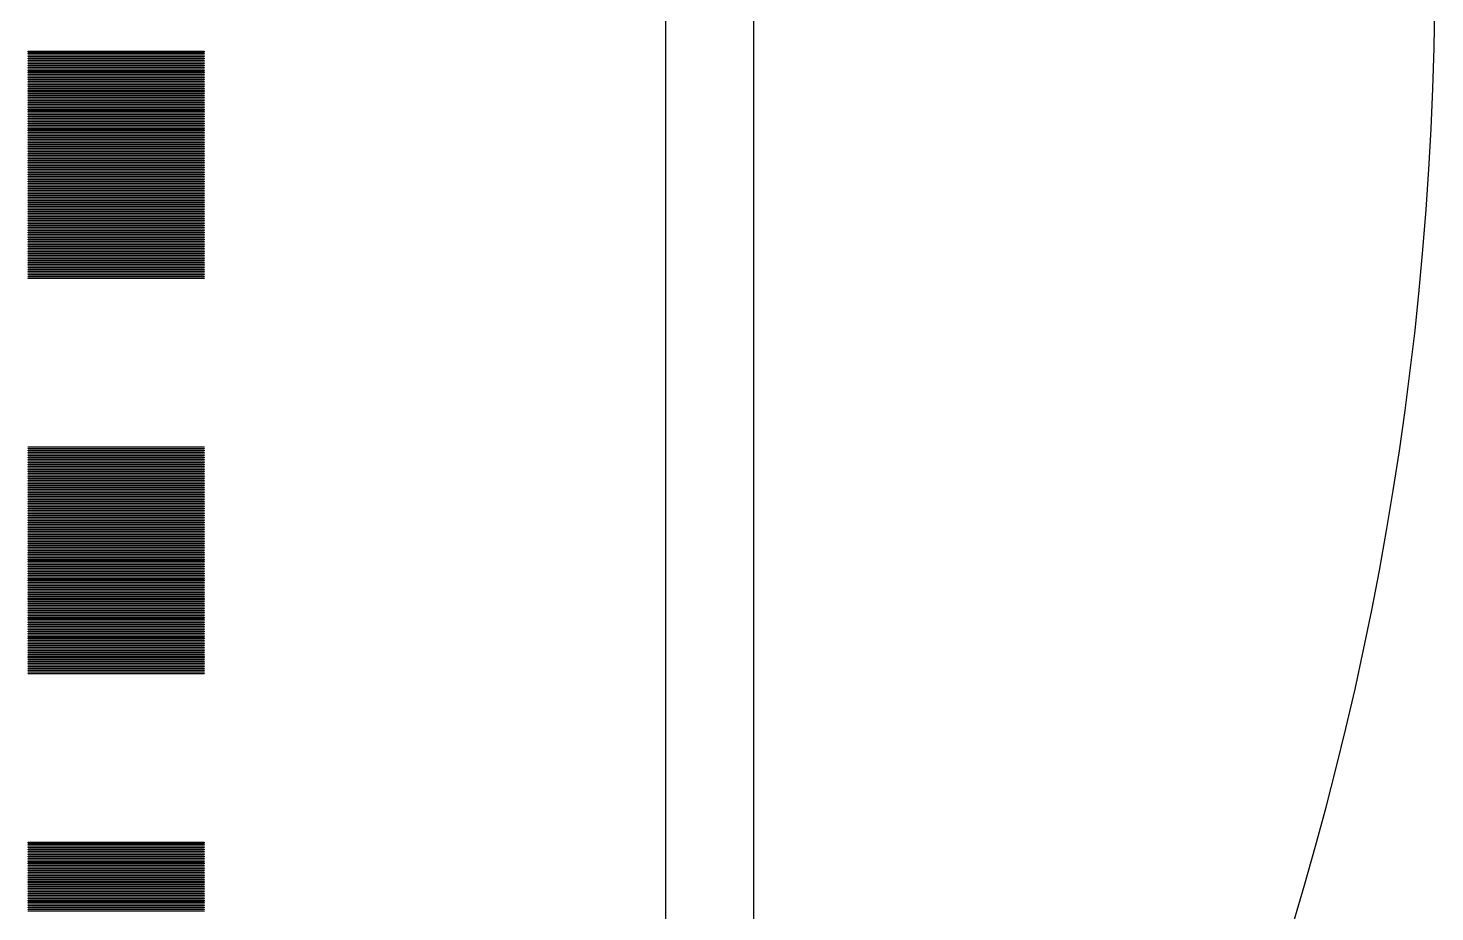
# Model space of a CAD drawing. Extents: x -21 to 129, y -39 to 111.
# Drawn here: x 97 to 128.99, y 14.5 to 34.61 of the extents above; entities that cross this region are included whole.
import ezdxf

# ---------------------------------------------------------------- set-up
doc = ezdxf.new("R2010")
doc.units = 0

msp = doc.modelspace()

# ---------------------------------------------------------------- linework, layer by layer
for p, q in [((113.5, 76.5), (113.5, -4.5)), ((111.5, -3.5), (111.5, 75.5)), ((128.977, 34.1594), (128.994, 35.0796)), ((97, 34.075), (97, 34.085)), ((97, 34.085), (101, 34.085)), ((101, 34.075), (97, 34.075)), ((97, 34.035), (97, 34.045)), ((97, 34.045), (101, 34.045)), ((101, 34.035), (97, 34.035)), ((97, 33.995), (97, 34.005)), ((97, 34.005), (101, 34.005)), ((101, 33.995), (97, 33.995)), ((97, 33.955), (97, 33.965)), ((97, 33.965), (101, 33.965)), ((101, 33.955), (97, 33.955)), ((97, 33.915), (97, 33.925)), ((97, 33.925), (101, 33.925)), ((101, 33.915), (97, 33.915)), ((101, 34.085), (101, 34.075)), ((101, 34.045), (101, 34.035)), ((101, 34.005), (101, 33.995)), ((101, 33.965), (101, 33.955)), ((101, 33.925), (101, 33.915)), ((128.949, 33.2395), (128.977, 34.1594)), ((97, 33.875), (97, 33.885)), ((97, 33.885), (101, 33.885)), ((101, 33.875), (97, 33.875)), ((97, 33.835), (97, 33.845)), ((97, 33.845), (101, 33.845)), ((101, 33.835), (97, 33.835)), ((97, 33.795), (97, 33.805)), ((97, 33.805), (101, 33.805)), ((101, 33.795), (97, 33.795)), ((97, 33.755), (97, 33.765)), ((97, 33.765), (101, 33.765)), ((101, 33.755), (97, 33.755)), ((97, 33.715), (97, 33.725)), ((97, 33.725), (101, 33.725)), ((101, 33.715), (97, 33.715)), ((97, 33.675), (97, 33.685)), ((97, 33.685), (101, 33.685)), ((101, 33.675), (97, 33.675)), ((97, 33.635), (97, 33.645)), ((97, 33.645), (101, 33.645)), ((101, 33.635), (97, 33.635)), ((97, 33.595), (97, 33.605)), ((97, 33.605), (101, 33.605)), ((101, 33.595), (97, 33.595)), ((101, 33.885), (101, 33.875)), ((101, 33.845), (101, 33.835)), ((101, 33.805), (101, 33.795)), ((101, 33.765), (101, 33.755)), ((101, 33.725), (101, 33.715)), ((101, 33.685), (101, 33.675)), ((101, 33.645), (101, 33.635)), ((101, 33.605), (101, 33.595)), ((97, 33.555), (97, 33.565)), ((97, 33.565), (101, 33.565)), ((101, 33.555), (97, 33.555)), ((97, 33.515), (97, 33.525)), ((97, 33.525), (101, 33.525)), ((101, 33.515), (97, 33.515)), ((97, 33.475), (97, 33.485)), ((97, 33.485), (101, 33.485)), ((101, 33.475), (97, 33.475)), ((97, 33.435), (97, 33.445)), ((97, 33.445), (101, 33.445)), ((101, 33.435), (97, 33.435)), ((97, 33.395), (97, 33.405)), ((97, 33.405), (101, 33.405)), ((101, 33.395), (97, 33.395)), ((97, 33.355), (97, 33.365)), ((97, 33.365), (101, 33.365)), ((101, 33.355), (97, 33.355)), ((97, 33.315), (97, 33.325)), ((97, 33.325), (101, 33.325)), ((101, 33.315), (97, 33.315)), ((97, 33.275), (97, 33.285)), ((97, 33.285), (101, 33.285)), ((101, 33.275), (97, 33.275)), ((101, 33.565), (101, 33.555)), ((101, 33.525), (101, 33.515)), ((101, 33.485), (101, 33.475)), ((101, 33.445), (101, 33.435)), ((101, 33.405), (101, 33.395)), ((101, 33.365), (101, 33.355)), ((101, 33.325), (101, 33.315)), ((101, 33.285), (101, 33.275)), ((97, 33.235), (97, 33.245)), ((97, 33.245), (101, 33.245)), ((101, 33.235), (97, 33.235)), ((97, 33.195), (97, 33.205)), ((97, 33.205), (101, 33.205)), ((101, 33.195), (97, 33.195)), ((97, 33.155), (97, 33.165)), ((97, 33.165), (101, 33.165)), ((101, 33.155), (97, 33.155)), ((97, 33.115), (97, 33.125)), ((97, 33.125), (101, 33.125)), ((101, 33.115), (97, 33.115)), ((97, 33.075), (97, 33.085)), ((97, 33.085), (101, 33.085)), ((101, 33.075), (97, 33.075)), ((97, 33.035), (97, 33.045)), ((97, 33.045), (101, 33.045)), ((101, 33.035), (97, 33.035)), ((97, 32.995), (97, 33.005)), ((97, 33.005), (101, 33.005)), ((101, 32.995), (97, 32.995)), ((97, 32.955), (97, 32.965)), ((97, 32.965), (101, 32.965)), ((101, 32.955), (97, 32.955)), ((101, 33.245), (101, 33.235)), ((101, 33.205), (101, 33.195)), ((101, 33.165), (101, 33.155)), ((101, 33.125), (101, 33.115)), ((101, 33.085), (101, 33.075)), ((101, 33.045), (101, 33.035)), ((101, 33.005), (101, 32.995)), ((101, 32.965), (101, 32.955)), ((128.91, 32.3199), (128.949, 33.2395)), ((97, 32.915), (97, 32.925)), ((97, 32.925), (101, 32.925)), ((101, 32.915), (97, 32.915)), ((97, 32.875), (97, 32.885)), ((97, 32.885), (101, 32.885)), ((101, 32.875), (97, 32.875)), ((97, 32.835), (97, 32.845)), ((97, 32.845), (101, 32.845)), ((101, 32.835), (97, 32.835)), ((97, 32.795), (97, 32.805)), ((97, 32.805), (101, 32.805)), ((101, 32.795), (97, 32.795)), ((97, 32.755), (97, 32.765)), ((97, 32.765), (101, 32.765)), ((101, 32.755), (97, 32.755)), ((97, 32.715), (97, 32.725)), ((97, 32.725), (101, 32.725)), ((101, 32.715), (97, 32.715)), ((97, 32.675), (97, 32.685)), ((97, 32.685), (101, 32.685)), ((101, 32.675), (97, 32.675)), ((97, 32.635), (97, 32.645)), ((97, 32.645), (101, 32.645)), ((101, 32.635), (97, 32.635)), ((101, 32.925), (101, 32.915)), ((101, 32.885), (101, 32.875)), ((101, 32.845), (101, 32.835)), ((101, 32.805), (101, 32.795)), ((101, 32.765), (101, 32.755)), ((101, 32.725), (101, 32.715)), ((101, 32.685), (101, 32.675)), ((101, 32.645), (101, 32.635)), ((97, 32.595), (97, 32.605)), ((97, 32.605), (101, 32.605)), ((101, 32.595), (97, 32.595)), ((97, 32.555), (97, 32.565)), ((97, 32.565), (101, 32.565)), ((101, 32.555), (97, 32.555)), ((97, 32.515), (97, 32.525)), ((97, 32.525), (101, 32.525)), ((101, 32.515), (97, 32.515)), ((97, 32.475), (97, 32.485)), ((97, 32.485), (101, 32.485)), ((101, 32.475), (97, 32.475)), ((97, 32.435), (97, 32.445)), ((97, 32.445), (101, 32.445)), ((101, 32.435), (97, 32.435)), ((97, 32.395), (97, 32.405)), ((97, 32.405), (101, 32.405)), ((101, 32.395), (97, 32.395)), ((97, 32.355), (97, 32.365)), ((97, 32.365), (101, 32.365)), ((101, 32.355), (97, 32.355)), ((97, 32.315), (97, 32.325)), ((97, 32.325), (101, 32.325)), ((101, 32.315), (97, 32.315)), ((101, 32.605), (101, 32.595)), ((101, 32.565), (101, 32.555)), ((101, 32.525), (101, 32.515)), ((101, 32.485), (101, 32.475)), ((101, 32.445), (101, 32.435)), ((101, 32.405), (101, 32.395)), ((101, 32.365), (101, 32.355)), ((101, 32.325), (101, 32.315)), ((128.859, 31.4009), (128.91, 32.3199)), ((97, 32.275), (97, 32.285)), ((97, 32.285), (101, 32.285)), ((101, 32.275), (97, 32.275)), ((97, 32.235), (97, 32.245)), ((97, 32.245), (101, 32.245)), ((101, 32.235), (97, 32.235)), ((97, 32.195), (97, 32.205)), ((97, 32.205), (101, 32.205)), ((101, 32.195), (97, 32.195)), ((97, 32.155), (97, 32.165)), ((97, 32.165), (101, 32.165)), ((101, 32.155), (97, 32.155)), ((97, 32.115), (97, 32.125)), ((97, 32.125), (101, 32.125)), ((101, 32.115), (97, 32.115)), ((97, 32.075), (97, 32.085)), ((97, 32.085), (101, 32.085)), ((101, 32.075), (97, 32.075)), ((97, 32.035), (97, 32.045)), ((97, 32.045), (101, 32.045)), ((101, 32.035), (97, 32.035)), ((97, 31.995), (97, 32.005)), ((97, 32.005), (101, 32.005)), ((101, 31.995), (97, 31.995)), ((101, 32.285), (101, 32.275)), ((101, 32.245), (101, 32.235)), ((101, 32.205), (101, 32.195)), ((101, 32.165), (101, 32.155)), ((101, 32.125), (101, 32.115)), ((101, 32.085), (101, 32.075)), ((101, 32.045), (101, 32.035)), ((101, 32.005), (101, 31.995)), ((97, 31.955), (97, 31.965)), ((97, 31.965), (101, 31.965)), ((101, 31.955), (97, 31.955)), ((97, 31.915), (97, 31.925)), ((97, 31.925), (101, 31.925)), ((101, 31.915), (97, 31.915)), ((97, 31.875), (97, 31.885)), ((97, 31.885), (101, 31.885)), ((101, 31.875), (97, 31.875)), ((97, 31.835), (97, 31.845)), ((97, 31.845), (101, 31.845)), ((101, 31.835), (97, 31.835)), ((97, 31.795), (97, 31.805)), ((97, 31.805), (101, 31.805)), ((101, 31.795), (97, 31.795)), ((97, 31.755), (97, 31.765)), ((97, 31.765), (101, 31.765)), ((101, 31.755), (97, 31.755)), ((97, 31.715), (97, 31.725)), ((97, 31.725), (101, 31.725)), ((101, 31.715), (97, 31.715)), ((97, 31.675), (97, 31.685)), ((97, 31.685), (101, 31.685)), ((101, 31.675), (97, 31.675)), ((101, 31.965), (101, 31.955)), ((101, 31.925), (101, 31.915)), ((101, 31.885), (101, 31.875)), ((101, 31.845), (101, 31.835)), ((101, 31.805), (101, 31.795)), ((101, 31.765), (101, 31.755)), ((101, 31.725), (101, 31.715)), ((101, 31.685), (101, 31.675)), ((97, 31.635), (97, 31.645)), ((97, 31.645), (101, 31.645)), ((101, 31.635), (97, 31.635)), ((97, 31.595), (97, 31.605)), ((97, 31.605), (101, 31.605)), ((101, 31.595), (97, 31.595)), ((97, 31.555), (97, 31.565)), ((97, 31.565), (101, 31.565)), ((101, 31.555), (97, 31.555)), ((97, 31.515), (97, 31.525)), ((97, 31.525), (101, 31.525)), ((101, 31.515), (97, 31.515)), ((97, 31.475), (97, 31.485)), ((97, 31.485), (101, 31.485)), ((101, 31.475), (97, 31.475)), ((97, 31.435), (97, 31.445)), ((97, 31.445), (101, 31.445)), ((101, 31.435), (97, 31.435)), ((97, 31.395), (97, 31.405)), ((97, 31.405), (101, 31.405)), ((101, 31.395), (97, 31.395)), ((97, 31.355), (97, 31.365)), ((97, 31.365), (101, 31.365)), ((101, 31.355), (97, 31.355)), ((101, 31.645), (101, 31.635)), ((101, 31.605), (101, 31.595)), ((101, 31.565), (101, 31.555)), ((101, 31.525), (101, 31.515)), ((101, 31.485), (101, 31.475)), ((101, 31.445), (101, 31.435)), ((101, 31.405), (101, 31.395)), ((101, 31.365), (101, 31.355)), ((128.797, 30.4827), (128.859, 31.4009)), ((97, 31.315), (97, 31.325)), ((97, 31.325), (101, 31.325)), ((101, 31.315), (97, 31.315)), ((97, 31.275), (97, 31.285)), ((97, 31.285), (101, 31.285)), ((101, 31.275), (97, 31.275)), ((97, 31.235), (97, 31.245)), ((97, 31.245), (101, 31.245)), ((101, 31.235), (97, 31.235)), ((97, 31.195), (97, 31.205)), ((97, 31.205), (101, 31.205)), ((101, 31.195), (97, 31.195)), ((97, 31.155), (97, 31.165)), ((97, 31.165), (101, 31.165)), ((101, 31.155), (97, 31.155)), ((97, 31.115), (97, 31.125)), ((97, 31.125), (101, 31.125)), ((101, 31.115), (97, 31.115)), ((97, 31.075), (97, 31.085)), ((97, 31.085), (101, 31.085)), ((101, 31.075), (97, 31.075)), ((97, 31.035), (97, 31.045)), ((97, 31.045), (101, 31.045)), ((101, 31.035), (97, 31.035)), ((101, 31.325), (101, 31.315)), ((101, 31.285), (101, 31.275)), ((101, 31.245), (101, 31.235)), ((101, 31.205), (101, 31.195)), ((101, 31.165), (101, 31.155)), ((101, 31.125), (101, 31.115)), ((101, 31.085), (101, 31.075)), ((101, 31.045), (101, 31.035)), ((97, 30.995), (97, 31.005)), ((97, 31.005), (101, 31.005)), ((101, 30.995), (97, 30.995)), ((97, 30.955), (97, 30.965)), ((97, 30.965), (101, 30.965)), ((101, 30.955), (97, 30.955)), ((97, 30.915), (97, 30.925)), ((97, 30.925), (101, 30.925)), ((101, 30.915), (97, 30.915)), ((97, 30.875), (97, 30.885)), ((97, 30.885), (101, 30.885)), ((101, 30.875), (97, 30.875)), ((97, 30.835), (97, 30.845)), ((97, 30.845), (101, 30.845)), ((101, 30.835), (97, 30.835)), ((97, 30.795), (97, 30.805)), ((97, 30.805), (101, 30.805)), ((101, 30.795), (97, 30.795)), ((97, 30.755), (97, 30.765)), ((97, 30.765), (101, 30.765)), ((101, 30.755), (97, 30.755)), ((97, 30.715), (97, 30.725)), ((97, 30.725), (101, 30.725)), ((101, 30.715), (97, 30.715)), ((101, 31.005), (101, 30.995)), ((101, 30.965), (101, 30.955)), ((101, 30.925), (101, 30.915)), ((101, 30.885), (101, 30.875)), ((101, 30.845), (101, 30.835)), ((101, 30.805), (101, 30.795)), ((101, 30.765), (101, 30.755)), ((101, 30.725), (101, 30.715)), ((97, 30.675), (97, 30.685)), ((97, 30.685), (101, 30.685)), ((101, 30.675), (97, 30.675)), ((97, 30.635), (97, 30.645)), ((97, 30.645), (101, 30.645)), ((101, 30.635), (97, 30.635)), ((97, 30.595), (97, 30.605)), ((97, 30.605), (101, 30.605)), ((101, 30.595), (97, 30.595)), ((97, 30.555), (97, 30.565)), ((97, 30.565), (101, 30.565)), ((101, 30.555), (97, 30.555)), ((97, 30.515), (97, 30.525)), ((97, 30.525), (101, 30.525)), ((101, 30.515), (97, 30.515)), ((97, 30.475), (97, 30.485)), ((97, 30.485), (101, 30.485)), ((101, 30.475), (97, 30.475)), ((97, 30.435), (97, 30.445)), ((97, 30.445), (101, 30.445)), ((101, 30.435), (97, 30.435)), ((97, 30.395), (97, 30.405)), ((97, 30.405), (101, 30.405)), ((101, 30.395), (97, 30.395)), ((101, 30.685), (101, 30.675)), ((101, 30.645), (101, 30.635)), ((101, 30.605), (101, 30.595)), ((101, 30.565), (101, 30.555)), ((101, 30.525), (101, 30.515)), ((101, 30.485), (101, 30.475)), ((101, 30.445), (101, 30.435)), ((101, 30.405), (101, 30.395)), ((128.723, 29.5652), (128.797, 30.4827)), ((97, 30.355), (97, 30.365)), ((97, 30.365), (101, 30.365)), ((101, 30.355), (97, 30.355)), ((97, 30.315), (97, 30.325)), ((97, 30.325), (101, 30.325)), ((101, 30.315), (97, 30.315)), ((97, 30.275), (97, 30.285)), ((97, 30.285), (101, 30.285)), ((101, 30.275), (97, 30.275)), ((97, 30.235), (97, 30.245)), ((97, 30.245), (101, 30.245)), ((101, 30.235), (97, 30.235)), ((97, 30.195), (97, 30.205)), ((97, 30.205), (101, 30.205)), ((101, 30.195), (97, 30.195)), ((97, 30.155), (97, 30.165)), ((97, 30.165), (101, 30.165)), ((101, 30.155), (97, 30.155)), ((97, 30.115), (97, 30.125)), ((97, 30.125), (101, 30.125)), ((101, 30.115), (97, 30.115)), ((97, 30.075), (97, 30.085)), ((97, 30.085), (101, 30.085)), ((101, 30.075), (97, 30.075)), ((101, 30.365), (101, 30.355)), ((101, 30.325), (101, 30.315)), ((101, 30.285), (101, 30.275)), ((101, 30.245), (101, 30.235)), ((101, 30.205), (101, 30.195)), ((101, 30.165), (101, 30.155)), ((101, 30.125), (101, 30.115)), ((101, 30.085), (101, 30.075)), ((97, 30.035), (97, 30.045)), ((97, 30.045), (101, 30.045)), ((101, 30.035), (97, 30.035)), ((97, 29.995), (97, 30.005)), ((97, 30.005), (101, 30.005)), ((101, 29.995), (97, 29.995)), ((97, 29.955), (97, 29.965)), ((97, 29.965), (101, 29.965)), ((101, 29.955), (97, 29.955)), ((97, 29.915), (97, 29.925)), ((97, 29.925), (101, 29.925)), ((101, 29.915), (97, 29.915)), ((97, 29.875), (97, 29.885)), ((97, 29.885), (101, 29.885)), ((101, 29.875), (97, 29.875)), ((97, 29.835), (97, 29.845)), ((97, 29.845), (101, 29.845)), ((101, 29.835), (97, 29.835)), ((97, 29.795), (97, 29.805)), ((97, 29.805), (101, 29.805)), ((101, 29.795), (97, 29.795)), ((97, 29.755), (97, 29.765)), ((97, 29.765), (101, 29.765)), ((101, 29.755), (97, 29.755)), ((101, 30.045), (101, 30.035)), ((101, 30.005), (101, 29.995)), ((101, 29.965), (101, 29.955)), ((101, 29.925), (101, 29.915)), ((101, 29.885), (101, 29.875)), ((101, 29.845), (101, 29.835)), ((101, 29.805), (101, 29.795)), ((101, 29.765), (101, 29.755)), ((97, 29.715), (97, 29.725)), ((97, 29.725), (101, 29.725)), ((101, 29.715), (97, 29.715)), ((97, 29.675), (97, 29.685)), ((97, 29.685), (101, 29.685)), ((101, 29.675), (97, 29.675)), ((97, 29.635), (97, 29.645)), ((97, 29.645), (101, 29.645)), ((101, 29.635), (97, 29.635)), ((97, 29.595), (97, 29.605)), ((97, 29.605), (101, 29.605)), ((101, 29.595), (97, 29.595)), ((97, 29.555), (97, 29.565)), ((97, 29.565), (101, 29.565)), ((101, 29.555), (97, 29.555)), ((97, 29.515), (97, 29.525)), ((97, 29.525), (101, 29.525)), ((101, 29.515), (97, 29.515)), ((97, 29.475), (97, 29.485)), ((97, 29.485), (101, 29.485)), ((101, 29.475), (97, 29.475)), ((97, 29.435), (97, 29.445)), ((97, 29.445), (101, 29.445)), ((101, 29.435), (97, 29.435)), ((101, 29.725), (101, 29.715)), ((101, 29.685), (101, 29.675)), ((101, 29.645), (101, 29.635)), ((101, 29.605), (101, 29.595)), ((101, 29.565), (101, 29.555)), ((101, 29.525), (101, 29.515)), ((101, 29.485), (101, 29.475)), ((101, 29.445), (101, 29.435)), ((128.639, 28.6487), (128.723, 29.5652)), ((97, 29.395), (97, 29.405)), ((97, 29.405), (101, 29.405)), ((101, 29.395), (97, 29.395)), ((97, 29.355), (97, 29.365)), ((97, 29.365), (101, 29.365)), ((101, 29.355), (97, 29.355)), ((97, 29.315), (97, 29.325)), ((97, 29.325), (101, 29.325)), ((101, 29.315), (97, 29.315)), ((97, 29.275), (97, 29.285)), ((97, 29.285), (101, 29.285)), ((101, 29.275), (97, 29.275)), ((97, 29.235), (97, 29.245)), ((97, 29.245), (101, 29.245)), ((101, 29.235), (97, 29.235)), ((97, 29.195), (97, 29.205)), ((97, 29.205), (101, 29.205)), ((101, 29.195), (97, 29.195)), ((97, 29.155), (97, 29.165)), ((97, 29.165), (101, 29.165)), ((101, 29.155), (97, 29.155)), ((97, 29.115), (97, 29.125)), ((97, 29.125), (101, 29.125)), ((101, 29.115), (97, 29.115)), ((101, 29.405), (101, 29.395)), ((101, 29.365), (101, 29.355)), ((101, 29.325), (101, 29.315)), ((101, 29.285), (101, 29.275)), ((101, 29.245), (101, 29.235)), ((101, 29.205), (101, 29.195)), ((101, 29.165), (101, 29.155)), ((101, 29.125), (101, 29.115)), ((97, 29.075), (97, 29.085)), ((97, 29.085), (101, 29.085)), ((101, 29.075), (97, 29.075)), ((97, 29.035), (97, 29.045)), ((97, 29.045), (101, 29.045)), ((101, 29.035), (97, 29.035)), ((97, 28.995), (97, 29.005)), ((97, 29.005), (101, 29.005)), ((101, 28.995), (97, 28.995)), ((97, 28.955), (97, 28.965)), ((97, 28.965), (101, 28.965)), ((101, 28.955), (97, 28.955)), ((97, 28.915), (97, 28.925)), ((97, 28.925), (101, 28.925)), ((101, 28.915), (97, 28.915)), ((101, 29.085), (101, 29.075)), ((101, 29.045), (101, 29.035)), ((101, 29.005), (101, 28.995)), ((101, 28.965), (101, 28.955)), ((101, 28.925), (101, 28.915)), ((128.543, 27.7333), (128.639, 28.6487)), ((128.436, 26.8192), (128.543, 27.7333)), ((128.318, 25.9064), (128.436, 26.8192)), ((128.188, 24.9952), (128.318, 25.9064)), ((97, 25.075), (97, 25.085)), ((97, 25.085), (101, 25.085)), ((101, 25.075), (97, 25.075)), ((97, 25.035), (97, 25.045)), ((97, 25.045), (101, 25.045)), ((101, 25.035), (97, 25.035)), ((97, 24.995), (97, 25.005)), ((97, 25.005), (101, 25.005)), ((101, 24.995), (97, 24.995)), ((97, 24.955), (97, 24.965)), ((97, 24.965), (101, 24.965)), ((101, 25.085), (101, 25.075)), ((101, 25.045), (101, 25.035)), ((101, 25.005), (101, 24.995)), ((101, 24.965), (101, 24.955)), ((128.048, 24.0856), (128.188, 24.9952)), ((101, 24.955), (97, 24.955)), ((97, 24.915), (97, 24.925)), ((97, 24.925), (101, 24.925)), ((101, 24.915), (97, 24.915)), ((97, 24.875), (97, 24.885)), ((97, 24.885), (101, 24.885)), ((101, 24.875), (97, 24.875)), ((97, 24.835), (97, 24.845)), ((97, 24.845), (101, 24.845)), ((101, 24.835), (97, 24.835)), ((97, 24.795), (97, 24.805)), ((97, 24.805), (101, 24.805)), ((101, 24.795), (97, 24.795)), ((97, 24.755), (97, 24.765)), ((97, 24.765), (101, 24.765)), ((101, 24.755), (97, 24.755)), ((97, 24.715), (97, 24.725)), ((97, 24.725), (101, 24.725)), ((101, 24.715), (97, 24.715)), ((97, 24.675), (97, 24.685)), ((97, 24.685), (101, 24.685)), ((101, 24.675), (97, 24.675)), ((97, 24.635), (97, 24.645)), ((97, 24.645), (101, 24.645)), ((101, 24.925), (101, 24.915)), ((101, 24.885), (101, 24.875)), ((101, 24.845), (101, 24.835)), ((101, 24.805), (101, 24.795)), ((101, 24.765), (101, 24.755)), ((101, 24.725), (101, 24.715)), ((101, 24.685), (101, 24.675)), ((101, 24.645), (101, 24.635)), ((101, 24.635), (97, 24.635)), ((97, 24.595), (97, 24.605)), ((97, 24.605), (101, 24.605)), ((101, 24.595), (97, 24.595)), ((97, 24.555), (97, 24.565)), ((97, 24.565), (101, 24.565)), ((101, 24.555), (97, 24.555)), ((97, 24.515), (97, 24.525)), ((97, 24.525), (101, 24.525)), ((101, 24.515), (97, 24.515)), ((97, 24.475), (97, 24.485)), ((97, 24.485), (101, 24.485)), ((101, 24.475), (97, 24.475)), ((97, 24.435), (97, 24.445)), ((97, 24.445), (101, 24.445)), ((101, 24.435), (97, 24.435)), ((97, 24.395), (97, 24.405)), ((97, 24.405), (101, 24.405)), ((101, 24.395), (97, 24.395)), ((97, 24.355), (97, 24.365)), ((97, 24.365), (101, 24.365)), ((101, 24.355), (97, 24.355)), ((97, 24.315), (97, 24.325)), ((97, 24.325), (101, 24.325)), ((101, 24.605), (101, 24.595)), ((101, 24.565), (101, 24.555)), ((101, 24.525), (101, 24.515)), ((101, 24.485), (101, 24.475)), ((101, 24.445), (101, 24.435)), ((101, 24.405), (101, 24.395)), ((101, 24.365), (101, 24.355)), ((101, 24.325), (101, 24.315)), ((101, 24.315), (97, 24.315)), ((97, 24.275), (97, 24.285)), ((97, 24.285), (101, 24.285)), ((101, 24.275), (97, 24.275)), ((97, 24.235), (97, 24.245)), ((97, 24.245), (101, 24.245)), ((101, 24.235), (97, 24.235)), ((97, 24.195), (97, 24.205)), ((97, 24.205), (101, 24.205)), ((101, 24.195), (97, 24.195)), ((97, 24.155), (97, 24.165)), ((97, 24.165), (101, 24.165)), ((101, 24.155), (97, 24.155)), ((97, 24.115), (97, 24.125)), ((97, 24.125), (101, 24.125)), ((101, 24.115), (97, 24.115)), ((97, 24.075), (97, 24.085)), ((97, 24.085), (101, 24.085)), ((101, 24.075), (97, 24.075)), ((97, 24.035), (97, 24.045)), ((97, 24.045), (101, 24.045)), ((101, 24.035), (97, 24.035)), ((97, 23.995), (97, 24.005)), ((97, 24.005), (101, 24.005)), ((101, 24.285), (101, 24.275)), ((101, 24.245), (101, 24.235)), ((101, 24.205), (101, 24.195)), ((101, 24.165), (101, 24.155)), ((101, 24.125), (101, 24.115)), ((101, 24.085), (101, 24.075)), ((101, 24.045), (101, 24.035)), ((101, 24.005), (101, 23.995)), ((127.896, 23.1779), (128.048, 24.0856)), ((101, 23.995), (97, 23.995)), ((97, 23.955), (97, 23.965)), ((97, 23.965), (101, 23.965)), ((101, 23.955), (97, 23.955)), ((97, 23.915), (97, 23.925)), ((97, 23.925), (101, 23.925)), ((101, 23.915), (97, 23.915)), ((97, 23.875), (97, 23.885)), ((97, 23.885), (101, 23.885)), ((101, 23.875), (97, 23.875)), ((97, 23.835), (97, 23.845)), ((97, 23.845), (101, 23.845)), ((101, 23.835), (97, 23.835)), ((97, 23.795), (97, 23.805)), ((97, 23.805), (101, 23.805)), ((101, 23.795), (97, 23.795)), ((97, 23.755), (97, 23.765)), ((97, 23.765), (101, 23.765)), ((101, 23.755), (97, 23.755)), ((97, 23.715), (97, 23.725)), ((97, 23.725), (101, 23.725)), ((101, 23.715), (97, 23.715)), ((97, 23.675), (97, 23.685)), ((97, 23.685), (101, 23.685)), ((101, 23.965), (101, 23.955)), ((101, 23.925), (101, 23.915)), ((101, 23.885), (101, 23.875)), ((101, 23.845), (101, 23.835)), ((101, 23.805), (101, 23.795)), ((101, 23.765), (101, 23.755)), ((101, 23.725), (101, 23.715)), ((101, 23.685), (101, 23.675)), ((101, 23.675), (97, 23.675)), ((97, 23.635), (97, 23.645)), ((97, 23.645), (101, 23.645)), ((101, 23.635), (97, 23.635)), ((97, 23.595), (97, 23.605)), ((97, 23.605), (101, 23.605)), ((101, 23.595), (97, 23.595)), ((97, 23.555), (97, 23.565)), ((97, 23.565), (101, 23.565)), ((101, 23.555), (97, 23.555)), ((97, 23.515), (97, 23.525)), ((97, 23.525), (101, 23.525)), ((101, 23.515), (97, 23.515)), ((97, 23.475), (97, 23.485)), ((97, 23.485), (101, 23.485)), ((101, 23.475), (97, 23.475)), ((97, 23.435), (97, 23.445)), ((97, 23.445), (101, 23.445)), ((101, 23.435), (97, 23.435)), ((97, 23.395), (97, 23.405)), ((97, 23.405), (101, 23.405)), ((101, 23.395), (97, 23.395)), ((97, 23.355), (97, 23.365)), ((97, 23.365), (101, 23.365)), ((101, 23.645), (101, 23.635)), ((101, 23.605), (101, 23.595)), ((101, 23.565), (101, 23.555)), ((101, 23.525), (101, 23.515)), ((101, 23.485), (101, 23.475)), ((101, 23.445), (101, 23.435)), ((101, 23.405), (101, 23.395)), ((101, 23.365), (101, 23.355)), ((101, 23.355), (97, 23.355)), ((97, 23.315), (97, 23.325)), ((97, 23.325), (101, 23.325)), ((101, 23.315), (97, 23.315)), ((97, 23.275), (97, 23.285)), ((97, 23.285), (101, 23.285)), ((101, 23.275), (97, 23.275)), ((97, 23.235), (97, 23.245)), ((97, 23.245), (101, 23.245)), ((101, 23.235), (97, 23.235)), ((97, 23.195), (97, 23.205)), ((97, 23.205), (101, 23.205)), ((101, 23.195), (97, 23.195)), ((97, 23.155), (97, 23.165)), ((97, 23.165), (101, 23.165)), ((101, 23.155), (97, 23.155)), ((97, 23.115), (97, 23.125)), ((97, 23.125), (101, 23.125)), ((101, 23.115), (97, 23.115)), ((97, 23.075), (97, 23.085)), ((97, 23.085), (101, 23.085)), ((101, 23.075), (97, 23.075)), ((97, 23.035), (97, 23.045)), ((97, 23.045), (101, 23.045)), ((101, 23.325), (101, 23.315)), ((101, 23.285), (101, 23.275)), ((101, 23.245), (101, 23.235)), ((101, 23.205), (101, 23.195)), ((101, 23.165), (101, 23.155)), ((101, 23.125), (101, 23.115)), ((101, 23.085), (101, 23.075)), ((101, 23.045), (101, 23.035)), ((127.733, 22.272), (127.896, 23.1779)), ((101, 23.035), (97, 23.035)), ((97, 22.995), (97, 23.005)), ((97, 23.005), (101, 23.005)), ((101, 22.995), (97, 22.995)), ((97, 22.955), (97, 22.965)), ((97, 22.965), (101, 22.965)), ((101, 22.955), (97, 22.955)), ((97, 22.915), (97, 22.925)), ((97, 22.925), (101, 22.925)), ((101, 22.915), (97, 22.915)), ((97, 22.875), (97, 22.885)), ((97, 22.885), (101, 22.885)), ((101, 22.875), (97, 22.875)), ((97, 22.835), (97, 22.845)), ((97, 22.845), (101, 22.845)), ((101, 22.835), (97, 22.835)), ((97, 22.795), (97, 22.805)), ((97, 22.805), (101, 22.805)), ((101, 22.795), (97, 22.795)), ((97, 22.755), (97, 22.765)), ((97, 22.765), (101, 22.765)), ((101, 22.755), (97, 22.755)), ((97, 22.715), (97, 22.725)), ((97, 22.725), (101, 22.725)), ((101, 23.005), (101, 22.995)), ((101, 22.965), (101, 22.955)), ((101, 22.925), (101, 22.915)), ((101, 22.885), (101, 22.875)), ((101, 22.845), (101, 22.835)), ((101, 22.805), (101, 22.795)), ((101, 22.765), (101, 22.755)), ((101, 22.725), (101, 22.715)), ((101, 22.715), (97, 22.715)), ((97, 22.675), (97, 22.685)), ((97, 22.685), (101, 22.685)), ((101, 22.675), (97, 22.675)), ((97, 22.635), (97, 22.645)), ((97, 22.645), (101, 22.645)), ((101, 22.635), (97, 22.635)), ((97, 22.595), (97, 22.605)), ((97, 22.605), (101, 22.605)), ((101, 22.595), (97, 22.595)), ((97, 22.555), (97, 22.565)), ((97, 22.565), (101, 22.565)), ((101, 22.555), (97, 22.555)), ((97, 22.515), (97, 22.525)), ((97, 22.525), (101, 22.525)), ((101, 22.515), (97, 22.515)), ((97, 22.475), (97, 22.485)), ((97, 22.485), (101, 22.485)), ((101, 22.475), (97, 22.475)), ((97, 22.435), (97, 22.445)), ((97, 22.445), (101, 22.445)), ((101, 22.435), (97, 22.435)), ((97, 22.395), (97, 22.405)), ((97, 22.405), (101, 22.405)), ((101, 22.685), (101, 22.675)), ((101, 22.645), (101, 22.635)), ((101, 22.605), (101, 22.595)), ((101, 22.565), (101, 22.555)), ((101, 22.525), (101, 22.515)), ((101, 22.485), (101, 22.475)), ((101, 22.445), (101, 22.435)), ((101, 22.405), (101, 22.395)), ((101, 22.395), (97, 22.395)), ((97, 22.355), (97, 22.365)), ((97, 22.365), (101, 22.365)), ((101, 22.355), (97, 22.355)), ((97, 22.315), (97, 22.325)), ((97, 22.325), (101, 22.325)), ((101, 22.315), (97, 22.315)), ((97, 22.275), (97, 22.285)), ((97, 22.285), (101, 22.285)), ((101, 22.275), (97, 22.275)), ((97, 22.235), (97, 22.245)), ((97, 22.245), (101, 22.245)), ((101, 22.235), (97, 22.235)), ((97, 22.195), (97, 22.205)), ((97, 22.205), (101, 22.205)), ((101, 22.195), (97, 22.195)), ((97, 22.155), (97, 22.165)), ((97, 22.165), (101, 22.165)), ((101, 22.155), (97, 22.155)), ((97, 22.115), (97, 22.125)), ((97, 22.125), (101, 22.125)), ((101, 22.115), (97, 22.115)), ((97, 22.075), (97, 22.085)), ((97, 22.085), (101, 22.085)), ((101, 22.365), (101, 22.355)), ((101, 22.325), (101, 22.315)), ((101, 22.285), (101, 22.275)), ((101, 22.245), (101, 22.235)), ((101, 22.205), (101, 22.195)), ((101, 22.165), (101, 22.155)), ((101, 22.125), (101, 22.115)), ((101, 22.085), (101, 22.075)), ((127.559, 21.3682), (127.733, 22.272)), ((101, 22.075), (97, 22.075)), ((97, 22.035), (97, 22.045)), ((97, 22.045), (101, 22.045)), ((101, 22.035), (97, 22.035)), ((97, 21.995), (97, 22.005)), ((97, 22.005), (101, 22.005)), ((101, 21.995), (97, 21.995)), ((97, 21.955), (97, 21.965)), ((97, 21.965), (101, 21.965)), ((101, 21.955), (97, 21.955)), ((97, 21.915), (97, 21.925)), ((97, 21.925), (101, 21.925)), ((101, 21.915), (97, 21.915)), ((97, 21.875), (97, 21.885)), ((97, 21.885), (101, 21.885)), ((101, 21.875), (97, 21.875)), ((97, 21.835), (97, 21.845)), ((97, 21.845), (101, 21.845)), ((101, 21.835), (97, 21.835)), ((97, 21.795), (97, 21.805)), ((97, 21.805), (101, 21.805)), ((101, 21.795), (97, 21.795)), ((97, 21.755), (97, 21.765)), ((97, 21.765), (101, 21.765)), ((101, 22.045), (101, 22.035)), ((101, 22.005), (101, 21.995)), ((101, 21.965), (101, 21.955)), ((101, 21.925), (101, 21.915)), ((101, 21.885), (101, 21.875)), ((101, 21.845), (101, 21.835)), ((101, 21.805), (101, 21.795)), ((101, 21.765), (101, 21.755)), ((101, 21.755), (97, 21.755)), ((97, 21.715), (97, 21.725)), ((97, 21.725), (101, 21.725)), ((101, 21.715), (97, 21.715)), ((97, 21.675), (97, 21.685)), ((97, 21.685), (101, 21.685)), ((101, 21.675), (97, 21.675)), ((97, 21.635), (97, 21.645)), ((97, 21.645), (101, 21.645)), ((101, 21.635), (97, 21.635)), ((97, 21.595), (97, 21.605)), ((97, 21.605), (101, 21.605)), ((101, 21.595), (97, 21.595)), ((97, 21.555), (97, 21.565)), ((97, 21.565), (101, 21.565)), ((101, 21.555), (97, 21.555)), ((97, 21.515), (97, 21.525)), ((97, 21.525), (101, 21.525)), ((101, 21.515), (97, 21.515)), ((97, 21.475), (97, 21.485)), ((97, 21.485), (101, 21.485)), ((101, 21.475), (97, 21.475)), ((97, 21.435), (97, 21.445)), ((97, 21.445), (101, 21.445)), ((101, 21.725), (101, 21.715)), ((101, 21.685), (101, 21.675)), ((101, 21.645), (101, 21.635)), ((101, 21.605), (101, 21.595)), ((101, 21.565), (101, 21.555)), ((101, 21.525), (101, 21.515)), ((101, 21.485), (101, 21.475)), ((101, 21.445), (101, 21.435)), ((101, 21.435), (97, 21.435)), ((97, 21.395), (97, 21.405)), ((97, 21.405), (101, 21.405)), ((101, 21.395), (97, 21.395)), ((97, 21.355), (97, 21.365)), ((97, 21.365), (101, 21.365)), ((101, 21.355), (97, 21.355)), ((97, 21.315), (97, 21.325)), ((97, 21.325), (101, 21.325)), ((101, 21.315), (97, 21.315)), ((97, 21.275), (97, 21.285)), ((97, 21.285), (101, 21.285)), ((101, 21.275), (97, 21.275)), ((97, 21.235), (97, 21.245)), ((97, 21.245), (101, 21.245)), ((101, 21.235), (97, 21.235)), ((97, 21.195), (97, 21.205)), ((97, 21.205), (101, 21.205)), ((101, 21.195), (97, 21.195)), ((97, 21.155), (97, 21.165)), ((97, 21.165), (101, 21.165)), ((101, 21.155), (97, 21.155)), ((97, 21.115), (97, 21.125)), ((97, 21.125), (101, 21.125)), ((101, 21.405), (101, 21.395)), ((101, 21.365), (101, 21.355)), ((101, 21.325), (101, 21.315)), ((101, 21.285), (101, 21.275)), ((101, 21.245), (101, 21.235)), ((101, 21.205), (101, 21.195)), ((101, 21.165), (101, 21.155)), ((101, 21.125), (101, 21.115)), ((127.374, 20.4666), (127.559, 21.3682)), ((101, 21.115), (97, 21.115)), ((97, 21.075), (97, 21.085)), ((97, 21.085), (101, 21.085)), ((101, 21.075), (97, 21.075)), ((97, 21.035), (97, 21.045)), ((97, 21.045), (101, 21.045)), ((101, 21.035), (97, 21.035)), ((97, 20.995), (97, 21.005)), ((97, 21.005), (101, 21.005)), ((101, 20.995), (97, 20.995)), ((97, 20.955), (97, 20.965)), ((97, 20.965), (101, 20.965)), ((101, 20.955), (97, 20.955)), ((97, 20.915), (97, 20.925)), ((97, 20.925), (101, 20.925)), ((101, 20.915), (97, 20.915)), ((97, 20.875), (97, 20.885)), ((97, 20.885), (101, 20.885)), ((101, 20.875), (97, 20.875)), ((97, 20.835), (97, 20.845)), ((97, 20.845), (101, 20.845)), ((101, 20.835), (97, 20.835)), ((97, 20.795), (97, 20.805)), ((97, 20.805), (101, 20.805)), ((101, 21.085), (101, 21.075)), ((101, 21.045), (101, 21.035)), ((101, 21.005), (101, 20.995)), ((101, 20.965), (101, 20.955)), ((101, 20.925), (101, 20.915)), ((101, 20.885), (101, 20.875)), ((101, 20.845), (101, 20.835)), ((101, 20.805), (101, 20.795)), ((101, 20.795), (97, 20.795)), ((97, 20.755), (97, 20.765)), ((97, 20.765), (101, 20.765)), ((101, 20.755), (97, 20.755)), ((97, 20.715), (97, 20.725)), ((97, 20.725), (101, 20.725)), ((101, 20.715), (97, 20.715)), ((97, 20.675), (97, 20.685)), ((97, 20.685), (101, 20.685)), ((101, 20.675), (97, 20.675)), ((97, 20.635), (97, 20.645)), ((97, 20.645), (101, 20.645)), ((101, 20.635), (97, 20.635)), ((97, 20.595), (97, 20.605)), ((97, 20.605), (101, 20.605)), ((101, 20.595), (97, 20.595)), ((97, 20.555), (97, 20.565)), ((97, 20.565), (101, 20.565)), ((101, 20.555), (97, 20.555)), ((97, 20.515), (97, 20.525)), ((97, 20.525), (101, 20.525)), ((101, 20.515), (97, 20.515)), ((97, 20.475), (97, 20.485)), ((97, 20.485), (101, 20.485)), ((101, 20.765), (101, 20.755)), ((101, 20.725), (101, 20.715)), ((101, 20.685), (101, 20.675)), ((101, 20.645), (101, 20.635)), ((101, 20.605), (101, 20.595)), ((101, 20.565), (101, 20.555)), ((101, 20.525), (101, 20.515)), ((101, 20.485), (101, 20.475)), ((101, 20.475), (97, 20.475)), ((97, 20.435), (97, 20.445)), ((97, 20.445), (101, 20.445)), ((101, 20.435), (97, 20.435)), ((97, 20.395), (97, 20.405)), ((97, 20.405), (101, 20.405)), ((101, 20.395), (97, 20.395)), ((97, 20.355), (97, 20.365)), ((97, 20.365), (101, 20.365)), ((101, 20.355), (97, 20.355)), ((97, 20.315), (97, 20.325)), ((97, 20.325), (101, 20.325)), ((101, 20.315), (97, 20.315)), ((97, 20.275), (97, 20.285)), ((97, 20.285), (101, 20.285)), ((101, 20.275), (97, 20.275)), ((97, 20.235), (97, 20.245)), ((97, 20.245), (101, 20.245)), ((101, 20.235), (97, 20.235)), ((97, 20.195), (97, 20.205)), ((97, 20.205), (101, 20.205)), ((101, 20.195), (97, 20.195)), ((97, 20.155), (97, 20.165)), ((97, 20.165), (101, 20.165)), ((101, 20.445), (101, 20.435)), ((101, 20.405), (101, 20.395)), ((101, 20.365), (101, 20.355)), ((101, 20.325), (101, 20.315)), ((101, 20.285), (101, 20.275)), ((101, 20.245), (101, 20.235)), ((101, 20.205), (101, 20.195)), ((101, 20.165), (101, 20.155)), ((127.178, 19.5674), (127.374, 20.4666)), ((101, 20.155), (97, 20.155)), ((97, 20.115), (97, 20.125)), ((97, 20.125), (101, 20.125)), ((101, 20.115), (97, 20.115)), ((97, 20.075), (97, 20.085)), ((97, 20.085), (101, 20.085)), ((101, 20.075), (97, 20.075)), ((97, 20.035), (97, 20.045)), ((97, 20.045), (101, 20.045)), ((101, 20.035), (97, 20.035)), ((97, 19.995), (97, 20.005)), ((97, 20.005), (101, 20.005)), ((101, 19.995), (97, 19.995)), ((97, 19.955), (97, 19.965)), ((97, 19.965), (101, 19.965)), ((101, 19.955), (97, 19.955)), ((97, 19.915), (97, 19.925)), ((97, 19.925), (101, 19.925)), ((101, 19.915), (97, 19.915)), ((101, 20.125), (101, 20.115)), ((101, 20.085), (101, 20.075)), ((101, 20.045), (101, 20.035)), ((101, 20.005), (101, 19.995)), ((101, 19.965), (101, 19.955)), ((101, 19.925), (101, 19.915)), ((126.97, 18.6706), (127.178, 19.5674)), ((126.752, 17.7765), (126.97, 18.6706)), ((126.523, 16.8851), (126.752, 17.7765)), ((126.283, 15.9965), (126.523, 16.8851)), ((97, 16.075), (97, 16.085)), ((97, 16.085), (101, 16.085)), ((101, 16.075), (97, 16.075)), ((97, 16.035), (97, 16.045)), ((97, 16.045), (101, 16.045)), ((101, 16.035), (97, 16.035)), ((97, 15.995), (97, 16.005)), ((97, 16.005), (101, 16.005)), ((101, 16.085), (101, 16.075)), ((101, 16.045), (101, 16.035)), ((101, 16.005), (101, 15.995)), ((101, 15.995), (97, 15.995)), ((97, 15.955), (97, 15.965)), ((97, 15.965), (101, 15.965)), ((101, 15.955), (97, 15.955)), ((97, 15.915), (97, 15.925)), ((97, 15.925), (101, 15.925)), ((101, 15.915), (97, 15.915)), ((97, 15.875), (97, 15.885)), ((97, 15.885), (101, 15.885)), ((101, 15.875), (97, 15.875)), ((97, 15.835), (97, 15.845)), ((97, 15.845), (101, 15.845)), ((101, 15.835), (97, 15.835)), ((97, 15.795), (97, 15.805)), ((97, 15.805), (101, 15.805)), ((101, 15.795), (97, 15.795)), ((97, 15.755), (97, 15.765)), ((97, 15.765), (101, 15.765)), ((101, 15.755), (97, 15.755)), ((97, 15.715), (97, 15.725)), ((97, 15.725), (101, 15.725)), ((101, 15.715), (97, 15.715)), ((97, 15.675), (97, 15.685)), ((97, 15.685), (101, 15.685)), ((101, 15.965), (101, 15.955)), ((101, 15.925), (101, 15.915)), ((101, 15.885), (101, 15.875)), ((101, 15.845), (101, 15.835)), ((101, 15.805), (101, 15.795)), ((101, 15.765), (101, 15.755)), ((101, 15.725), (101, 15.715)), ((101, 15.685), (101, 15.675)), ((126.032, 15.111), (126.283, 15.9965)), ((101, 15.675), (97, 15.675)), ((97, 15.635), (97, 15.645)), ((97, 15.645), (101, 15.645)), ((101, 15.635), (97, 15.635)), ((97, 15.595), (97, 15.605)), ((97, 15.605), (101, 15.605)), ((101, 15.595), (97, 15.595)), ((97, 15.555), (97, 15.565)), ((97, 15.565), (101, 15.565)), ((101, 15.555), (97, 15.555)), ((97, 15.515), (97, 15.525)), ((97, 15.525), (101, 15.525)), ((101, 15.515), (97, 15.515)), ((97, 15.475), (97, 15.485)), ((97, 15.485), (101, 15.485)), ((101, 15.475), (97, 15.475)), ((97, 15.435), (97, 15.445)), ((97, 15.445), (101, 15.445)), ((101, 15.435), (97, 15.435)), ((97, 15.395), (97, 15.405)), ((97, 15.405), (101, 15.405)), ((101, 15.395), (97, 15.395)), ((97, 15.355), (97, 15.365)), ((97, 15.365), (101, 15.365)), ((101, 15.645), (101, 15.635)), ((101, 15.605), (101, 15.595)), ((101, 15.565), (101, 15.555)), ((101, 15.525), (101, 15.515)), ((101, 15.485), (101, 15.475)), ((101, 15.445), (101, 15.435)), ((101, 15.405), (101, 15.395)), ((101, 15.365), (101, 15.355)), ((101, 15.355), (97, 15.355)), ((97, 15.315), (97, 15.325)), ((97, 15.325), (101, 15.325)), ((101, 15.315), (97, 15.315)), ((97, 15.275), (97, 15.285)), ((97, 15.285), (101, 15.285)), ((101, 15.275), (97, 15.275)), ((97, 15.235), (97, 15.245)), ((97, 15.245), (101, 15.245)), ((101, 15.235), (97, 15.235)), ((97, 15.195), (97, 15.205)), ((97, 15.205), (101, 15.205)), ((101, 15.195), (97, 15.195)), ((97, 15.155), (97, 15.165)), ((97, 15.165), (101, 15.165)), ((101, 15.155), (97, 15.155)), ((97, 15.115), (97, 15.125)), ((97, 15.125), (101, 15.125)), ((101, 15.115), (97, 15.115)), ((97, 15.075), (97, 15.085)), ((97, 15.085), (101, 15.085)), ((101, 15.075), (97, 15.075)), ((97, 15.035), (97, 15.045)), ((97, 15.045), (101, 15.045)), ((101, 15.325), (101, 15.315)), ((101, 15.285), (101, 15.275)), ((101, 15.245), (101, 15.235)), ((101, 15.205), (101, 15.195)), ((101, 15.165), (101, 15.155)), ((101, 15.125), (101, 15.115)), ((101, 15.085), (101, 15.075)), ((101, 15.045), (101, 15.035)), ((125.771, 14.2286), (126.032, 15.111)), ((101, 15.035), (97, 15.035)), ((97, 14.995), (97, 15.005)), ((97, 15.005), (101, 15.005)), ((101, 14.995), (97, 14.995)), ((97, 14.955), (97, 14.965)), ((97, 14.965), (101, 14.965)), ((101, 14.955), (97, 14.955)), ((97, 14.915), (97, 14.925)), ((97, 14.925), (101, 14.925)), ((101, 14.915), (97, 14.915)), ((97, 14.875), (97, 14.885)), ((97, 14.885), (101, 14.885)), ((101, 14.875), (97, 14.875)), ((97, 14.835), (97, 14.845)), ((97, 14.845), (101, 14.845)), ((101, 14.835), (97, 14.835)), ((97, 14.795), (97, 14.805)), ((97, 14.805), (101, 14.805)), ((101, 14.795), (97, 14.795)), ((97, 14.755), (97, 14.765)), ((97, 14.765), (101, 14.765)), ((101, 14.755), (97, 14.755)), ((97, 14.715), (97, 14.725)), ((97, 14.725), (101, 14.725)), ((101, 15.005), (101, 14.995)), ((101, 14.965), (101, 14.955)), ((101, 14.925), (101, 14.915)), ((101, 14.885), (101, 14.875)), ((101, 14.845), (101, 14.835)), ((101, 14.805), (101, 14.795)), ((101, 14.765), (101, 14.755)), ((101, 14.725), (101, 14.715)), ((101, 14.715), (97, 14.715)), ((97, 14.675), (97, 14.685)), ((97, 14.685), (101, 14.685)), ((101, 14.675), (97, 14.675)), ((97, 14.635), (97, 14.645)), ((97, 14.645), (101, 14.645)), ((101, 14.635), (97, 14.635)), ((97, 14.595), (97, 14.605)), ((97, 14.605), (101, 14.605)), ((101, 14.595), (97, 14.595)), ((97, 14.555), (97, 14.565)), ((97, 14.565), (101, 14.565)), ((101, 14.555), (97, 14.555)), ((97, 14.515), (97, 14.525)), ((97, 14.525), (101, 14.525)), ((101, 14.515), (97, 14.515)), ((101, 14.685), (101, 14.675)), ((101, 14.645), (101, 14.635)), ((101, 14.605), (101, 14.595)), ((101, 14.565), (101, 14.555)), ((101, 14.525), (101, 14.515))]:
    msp.add_line(p, q)

doc.saveas('drawing.dxf')
